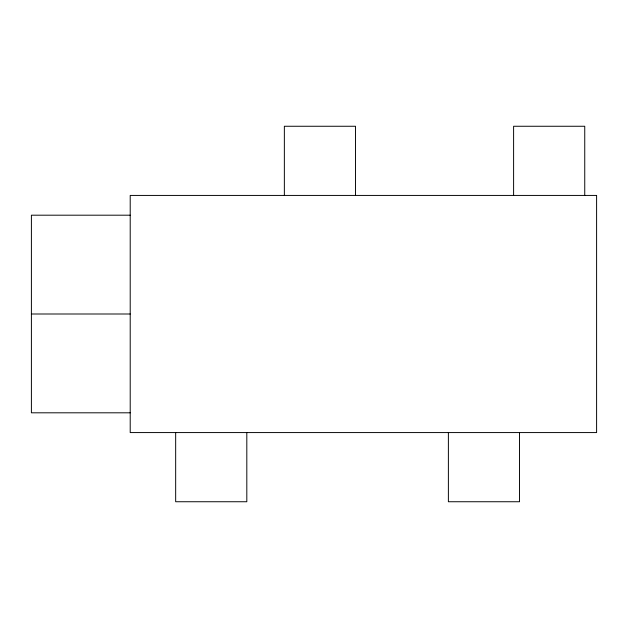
<?xml version="1.0" encoding="UTF-8"?>
<svg xmlns="http://www.w3.org/2000/svg" width="628" height="628" viewBox="0 0 628 628"><rect width="100%" height="100%" fill="white"/><g stroke="black" fill="none" stroke-linecap="round" stroke-linejoin="round"><path stroke-width="0.94" d="M130.208 215.192L31.4 215.192L31.4 412.808L130.208 412.808M31.4 314L130.208 314M584.746 195.426L584.746 126.259L513.602 126.259L513.602 195.426M519.529 432.574L519.529 501.741L448.384 501.741L448.384 432.574M355.503 195.426L355.503 126.259L284.358 126.259L284.358 195.426M246.812 432.574L246.812 501.741L175.667 501.741L175.667 432.574M596.6 195.426L130.208 195.426L130.208 432.574L596.6 432.574L596.6 195.426"/></g></svg>
